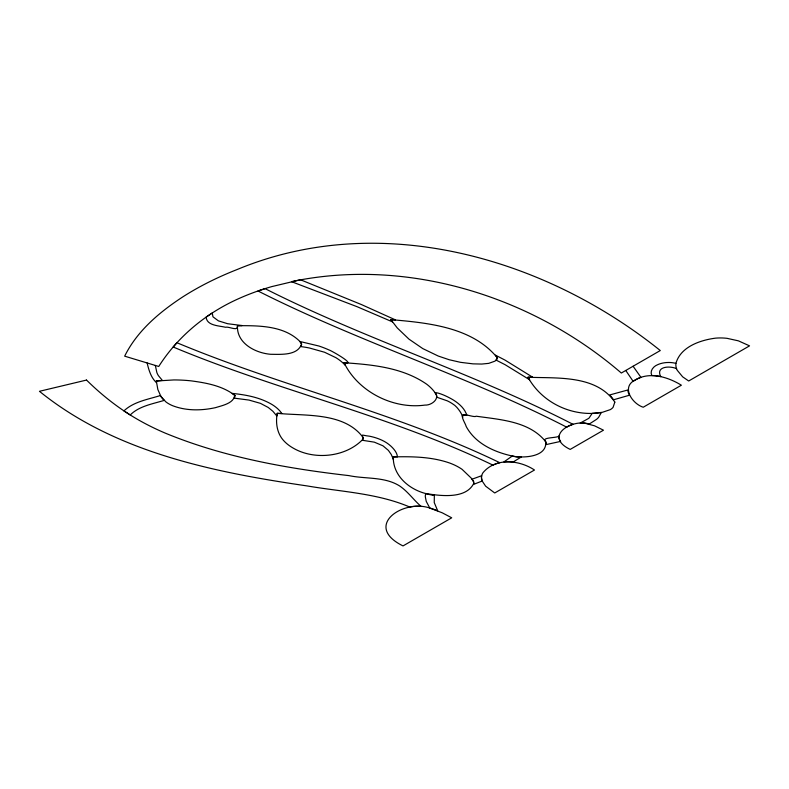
<?xml version="1.0" encoding="UTF-8"?>
<svg xmlns="http://www.w3.org/2000/svg" width="789" height="789" viewBox="0 0 789 789"><rect width="100%" height="100%" fill="white"/><g stroke="black" fill="none" stroke-linecap="round" stroke-linejoin="round"><path stroke-width="1.18" d="M237.43 326.883L237.469 325.709L242.065 325.551L227.607 323.717L218.415 320.867L212.961 316.813L212.241 312.967L206.146 317.07C206.679 325.778 219.026 325.66 225.486 327.257C228.317 326.212 237.124 331.094 237.43 327.05M276.959 415.172L276.86 416.01L272.866 411.256L268.26 407.479L260.449 403.357L248.979 400.072L234.225 398.139M276.978 415.014L277.235 413.328L280.687 413.416M156.469 382.458L156.311 380.998L173.846 379.943A91.84 53.021 0 0 1 191.135 380.86C206.215 382.872 222.34 385.752 234.708 395.25C233.889 403.366 222.143 405.546 215.436 407.666C201.373 410.734 186.214 410.961 172.633 405.704A30.13 17.397 0 0 1 165.739 401.759L160.917 396.443L157.869 389.569L156.311 380.998L162.356 380.397L158.382 375.613A40.831 23.571 0 0 1 156.853 372.497L155.334 365.445M675.907 363.423C680.483 346.854 700.237 340.089 715.672 338.136A33.237 19.192 0 0 1 726.994 338.323L738.386 340.838L749.55 345.858L688.689 380.998L682.663 376.836L677.218 370.238A35.278 20.366 0 0 1 675.907 363.384A17.033 9.833 0 0 0 668.717 362.476L666.32 362.565A17.969 10.375 0 0 0 657.631 364.705C653.45 366.293 649.505 370.948 651.822 375.534A25.051 14.458 0 0 1 660.768 376.639C655.245 366.165 670.344 365.642 676.567 368.71M613.517 399.796L629.464 395.22A29.745 17.171 0 0 1 627.886 389.973L609.631 394.973A56.226 32.457 0 0 1 613.507 399.796M160.374 395.545C147.908 399.451 133.745 401.621 123.932 410.891L130.224 414.975C139.209 406.029 152.504 403.998 164.171 400.388M558.809 436.218C556.541 438.142 540.583 437.155 545.663 441.584C547.448 456.673 524.863 458.133 513.895 456.367M560.565 441.416L546.304 444.552A22.753 13.137 0 0 0 545.85 441.909C529.705 421.198 500.216 419.689 476.171 416.197C474.209 418.14 460.046 411.296 462.66 417.056M397.074 456.792L393.287 456.9L393.386 458.596M397.37 456.782C397.291 451.535 390.614 445.085 385.407 442.057A41.038 23.69 0 0 0 369.528 436.209C359.409 435.025 363.009 433.486 362.792 439.384C345.789 457.245 314.012 460.48 292.867 447.915A51.453 29.706 0 0 1 284.129 441.11C277.038 433.851 275.43 422.983 277.235 413.328C305.599 416.148 344.26 411.957 363.256 437.688A16.115 9.3 0 0 1 362.309 440.272L374.321 442.156L382.971 445.815L388.375 450.381L391.265 454.503L393.474 459.592L393.395 458.764M532.328 377.191L527.999 377.25L529.113 378.976M281.269 413.436L281.841 413.456L279.848 410.921A49.096 28.345 0 0 0 272.146 404.589C260.114 397.409 246.01 394.796 232.242 393.405L235.033 395.526M465.135 415.359C458.567 413.712 465.658 423.604 466.141 426.395C475.994 444.838 497.09 453.32 516.637 456.9A36.905 21.303 0 0 0 521.263 456.979L513.097 462.058A21.402 12.358 0 0 0 503.944 461.9L512.278 456.022L513.619 456.308M465.707 415.389C468.37 416.04 465.185 412.154 464.997 411.079C462.295 406.552 458.162 403.09 453.783 400.27C448.458 396.985 439.631 392.764 434.956 392.557C440.43 398.761 431.396 405.526 424.946 405.092C392.754 409.481 357.92 391.452 344.073 362.733C357.733 365.534 330.956 350.395 329.062 349.981A89.413 51.62 0 0 0 318.934 346.026L299.948 341.499C283.902 325.492 258.684 325.561 237.469 325.709C236.483 343.333 255.508 353.097 270.735 354.291C280.825 354.33 297.65 355.809 301.576 343.984L299.968 341.519A37.389 21.589 0 0 1 301.576 343.984A15.366 8.876 0 0 1 300.905 346.608A76.346 44.076 0 0 1 309.515 348.018L324.595 352.259L335.917 357.693A58.278 33.651 0 0 1 343.166 363.167L345.059 364.972M432.382 495.088L434.344 495.236L434.246 502.554L437.688 510.799A55.684 32.152 0 0 0 429.788 508.037C403.13 498.845 362.684 526.026 403.021 545.919L451.712 517.811L442.215 512.801L429.798 508.067L426.238 501.37L425.301 496.656A32.211 18.601 0 0 1 425.735 493.598L427.224 494.072M432.096 495.068L427.48 494.151M496.143 360.129L505.138 364.715L529.626 379.756L529.212 379.134M492.918 465.125C390.358 415.497 278.063 390.92 173.176 347.002L176.933 342.732C282.926 387.034 396.117 412.598 499.743 462.679A28.808 16.628 0 0 0 492.947 465.145M532.614 377.191L504.97 360.08L495.393 355.109L497.159 357.565L496.597 359.518L494.969 361.145L488.736 363.364L481.744 364.054L473.005 363.857L460.559 362.338L449.227 359.745L438.26 356.046L422.805 348.61L408.978 339.142L397.252 327.928L390.851 319.614L395.447 319.88L361.421 304.554L300.491 279.76L271.761 286.604A195.672 112.965 0 0 0 239.629 298.232C206.876 312.612 177.969 336.153 158.747 366.471L124.662 356.164C137.158 330.877 159.496 312.138 182.693 296.95A300.372 173.412 0 0 1 237.124 269.532C379.598 210.288 544.006 257.204 660.285 350.543L621.328 373.029C533.601 297.384 410.714 258.151 295.895 280.726L291.486 281.653L357.161 306.734L392.389 321.833M573.08 424.344C473.213 372.97 365.287 339.359 265.045 288.636L257.993 290.983C358.462 341.795 466.546 375.633 566.63 427.125M392.271 321.675L390.851 319.614C427.845 322.869 471.861 326.873 497.159 357.565A9.754 5.631 0 0 1 496.173 360.139M633.094 366.244L640.954 377.359A32.211 18.601 0 0 0 635.145 380.071C620.943 386.778 632.068 403.702 643.242 407.232L681.38 385.21C667.326 376.57 647.799 370.761 633.143 381.334L625.766 370.465M472.443 479.83L472.029 479.209L481.684 475.698A25.79 14.892 0 0 0 482.148 480.984L485.629 486.172L494.723 492.977L534.488 470.017C519.31 459.908 495.64 457.452 482.967 472.749A24.124 13.926 0 0 0 481.468 477.651L482.148 481.034L473.548 484.397A19.528 11.273 0 0 0 473.617 481.734L472.552 479.978M344.971 364.814C344.566 364.123 344.172 363.423 343.777 362.723C372.25 364.607 402.804 367.496 426.849 384.322A65.911 38.05 0 0 1 436.297 394.589A19.528 11.273 0 0 1 436.8 397.222L447.215 400.812A39.351 22.713 0 0 1 452.876 404.037C457.383 406.522 462.443 414.55 462.709 417.223M147.158 362.97C148.707 369.972 151.271 378.227 156.478 382.566M566.67 427.145A33.138 19.133 0 0 1 573.051 424.314M164.142 400.398A42.103 24.311 0 0 1 160.404 395.545M235.043 395.526A13.64 7.87 0 0 1 234.205 398.139M560.614 441.406A23.463 13.551 0 0 1 558.76 436.218M614.838 402.084L613.092 407.311A14.182 8.186 0 0 1 610.272 409.639L602.273 412.331L592.223 413.328L588.89 418.278L580.201 423.072A16.796 9.695 0 0 1 585.093 423.279L594.531 425.804L603.477 430.192L570.2 449.405C542.852 436.337 572.262 418.209 589.196 424.068L596.523 419.363A26.076 15.05 0 0 0 598.644 417.282L601.366 412.499A46.689 26.954 0 0 1 596.168 413.229C568.8 415.418 541.313 401.453 527.999 377.25C557.103 378.414 596.129 374.775 614.838 402.084M473.706 483.46C465.796 499.526 439.572 495.827 425.123 493.391C408.515 488.914 392.833 475.303 393.287 456.9C412.164 456.436 431.573 456.723 449.602 463.005A53.08 30.643 0 0 1 462.098 469.356L471.309 478.193L473.627 481.734L473.706 483.46M86.524 380.061L39.45 391.305C114.938 452.422 213.503 472.226 307.256 485.945C341.509 491.823 377.418 493.233 409.708 507.011A22.447 12.959 0 0 1 420.32 506.331L421.079 506.41C413.574 499.891 407.834 491.448 399.5 485.876C384.49 476.487 365.554 479.14 348.925 475.609C286.318 468.429 223.543 457.186 165.039 433.033A244.166 140.975 0 0 1 142.395 422.085C121.831 410.911 103.152 396.482 86.524 380.061"/></g></svg>
